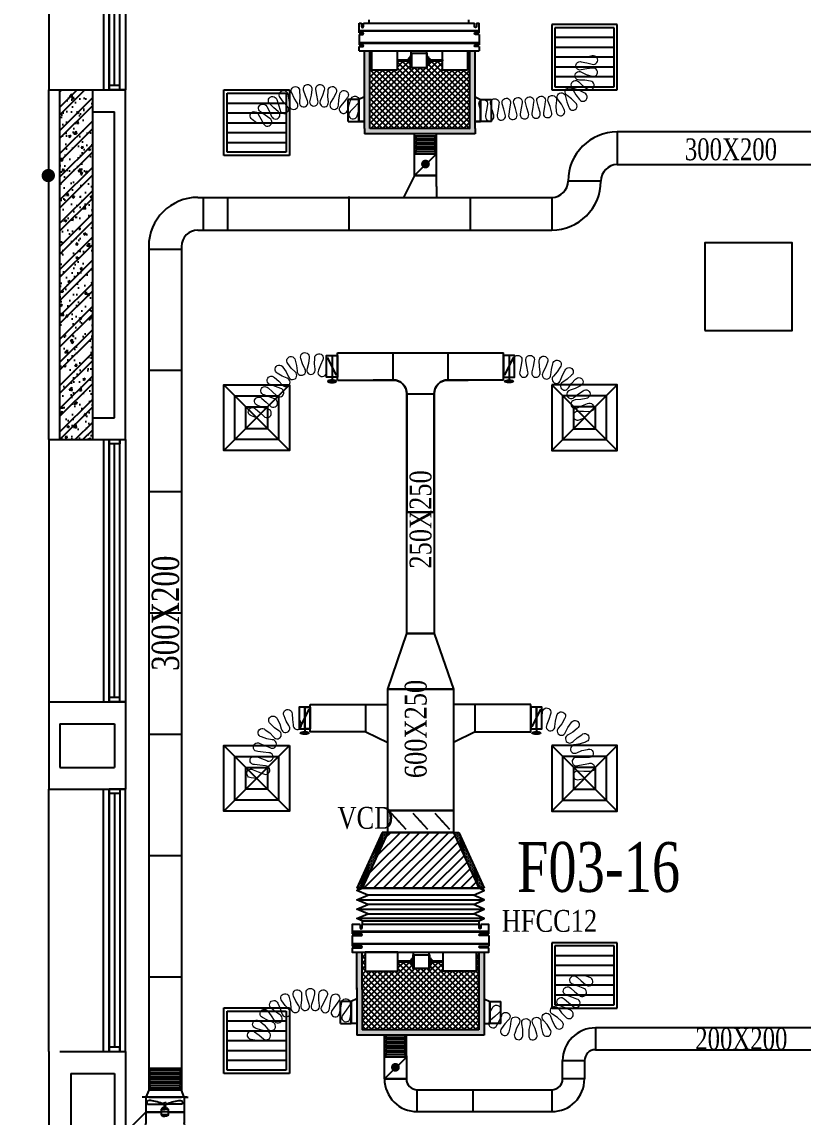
# Model space of a CAD drawing. Header units: metres. Extents: x 352651 to 1421851, y -87441 to -24441.
# Drawn here: x 544830 to 551977, y -48175 to -38153 of the extents above; entities that cross this region are included whole.
import ezdxf
from ezdxf.enums import TextEntityAlignment as Align

# ---------------------------------------------------------------- set-up
doc = ezdxf.new("R2010")
doc.units = ezdxf.units.M
doc.header["$LTSCALE"] = 300
doc.header["$MEASUREMENT"] = 0
doc.layers.get('Defpoints').update_dxf_attribs({"linetype": 'CONTINUOUS'})
for name, color, linetype in [('bat noi mem', 4, 'CONTINUOUS'), ('CUA', 8, 'CONTINUOUS'), ('CUAGIO', 2, 'CONTINUOUS'), ('dien', 2, 'CONTINUOUS'), ('HATCH', 145, 'CONTINUOUS'), ('KICH-THUOC', 9, 'CONTINUOUS'), ('KT', 1, 'CONTINUOUS'), ('THAY', 9, 'CONTINUOUS'), ('thiet bi', 11, 'CONTINUOUS'), ('TUONG', 7, 'CONTINUOUS'), ('vach', 6, 'CONTINUOUS')]:
    doc.layers.add(name, color=color, linetype=linetype)
doc.layers.add('noi mem', color=5, linetype='BATTING', lineweight=0)
doc.styles.add('PHU', font='vntimeh.shx', dxfattribs={"width": 0.8})
doc.styles.add('ROMANS', font='romans.shx', dxfattribs={"width": 0.75, "bigfont": 'romancvn.shx'})
doc.styles.add('VNCC-RMD', font='vntimeh.shx', dxfattribs={"width": 0.75, "height": 300, "bigfont": 'vns.shx'})
doc.linetypes.add('BATTING', pattern='A,0.0001,-0.1,[134,ltypeshp.shx,S=0.1,R=0,X=-0.1,Y=0],-0.2,[134,ltypeshp.shx,S=0.1,R=180,X=0.1,Y=0],-0.1', length=0.4001)
pattern_1 = [(0, (87290.777, -331355.196), (6.25, 12.5), [0, -12.5])]

# ---------------------------------------------------------------- blocks, each defined once
blk = doc.blocks.new('cot1')
at = {"layer": 'vach'}
blk.add_lwpolyline([(-400, -400), (400, -400), (400, 400), (-400, 400)], close=True, dxfattribs=at)
blk = doc.blocks.new('SAD')
at = {"layer": 'CUAGIO', "color": 8}
for p, q in [((-300, -300), (300, 300)), ((300, -300), (-300, 300))]:
    blk.add_line(p, q, dxfattribs=at)
at = {"layer": 'CUAGIO'}
blk.add_lwpolyline([(300, -300), (300, 300), (-300, 300), (-300, -300)], close=True, dxfattribs=at)
at = {"layer": 'CUAGIO', "color": 8}
for points in [[(200, -200), (200, 200), (-200, 200), (-200, -200)], [(100, -100), (100, 100), (-100, 100), (-100, -100)]]:
    blk.add_lwpolyline(points, close=True, dxfattribs=at)
blk = doc.blocks.new('SAG')
at = {"layer": 'CUAGIO'}
for p, q in [((-300, 300), (-300, -300)), ((300, 300), (-300, 300)), ((300, -300), (300, 300)), ((-300, -300), (300, -300))]:
    blk.add_line(p, q, dxfattribs=at)
at = {"layer": 'CUAGIO', "color": 8}
for p, q in [((-270, 270), (-270, -270)), ((270, 270), (-270, 270)), ((-180, -270), (-180, 270)), ((-90, -270), (-90, 270)), ((0, -270), (0, 270)), ((90, -270), (90, 270)), ((180, -270), (180, 270)), ((270, -270), (270, 270)), ((-270, -270), (270, -270))]:
    blk.add_line(p, q, dxfattribs=at)
blk = doc.blocks.new('1-van gio D200')
at = {"layer": 'CUAGIO'}
h = blk.add_hatch(dxfattribs=at)
h.set_pattern_fill('ANSI31', color=256, scale=100, style=0)
edge = h.paths.add_edge_path()
edge.add_ellipse((486127, -58494), major_axis=(-38.1, 0), ratio=0.310482, start_angle=0, end_angle=360, ccw=False)
for p, q in [((486167, -58437), (486087, -58277)), ((486127, -58257), (486127, -58494))]:
    blk.add_line(p, q, dxfattribs=at)
at = {"layer": 'CUAGIO', "const_width": 3}
for points in [[(486127, -58457), (486177, -58457), (486177, -58257), (486077, -58257), (486077, -58457), (486127, -58457)], [(486167, -58437), (486087, -58277)], [(486127, -58257), (486127, -58494)]]:
    blk.add_lwpolyline(points, dxfattribs=at)
at = {"layer": 'CUAGIO'}
blk.add_lwpolyline([(486177, -58457), (486077, -58457), (486077, -58257), (486177, -58257)], close=True, dxfattribs=at)
at = {"layer": 'CUAGIO', "const_width": 5.35}
blk.add_lwpolyline([(486131, -58357, -1), (486123, -58357, -1)], format="xyb", close=True, dxfattribs=at)
at = {"layer": 'CUAGIO', "extrusion": (0, 0, -1)}
blk.add_ellipse((486127, -58494), major_axis=(-38.1, 0), ratio=0.310482, start_param=-1.570796, end_param=4.712389, dxfattribs=at)
blk = doc.blocks.new('bac noi mem')
at = {"layer": 'bat noi mem'}
for p, q in [((493887, -64673), (493867, -64693)), ((494067, -64693), (493867, -64693)), ((493867, -64693), (493887, -64713)), ((493887, -64713), (493867, -64733)), ((494067, -64733), (493867, -64733)), ((493867, -64733), (493887, -64753)), ((494047, -64673), (493887, -64673)), ((494047, -64713), (493887, -64713)), ((494047, -64673), (494067, -64693)), ((494067, -64693), (494047, -64713)), ((494047, -64713), (494067, -64733)), ((494067, -64733), (494047, -64753)), ((493887, -64753), (493867, -64773)), ((494067, -64773), (493867, -64773)), ((493867, -64773), (493887, -64793)), ((493887, -64793), (493867, -64813)), ((494067, -64813), (493867, -64813)), ((493867, -64813), (493887, -64833)), ((493887, -64833), (493867, -64853)), ((494047, -64753), (493887, -64753)), ((494047, -64793), (493887, -64793)), ((494047, -64833), (493887, -64833)), ((494047, -64753), (494067, -64773)), ((494067, -64773), (494047, -64793)), ((494047, -64793), (494067, -64813)), ((494067, -64813), (494047, -64833)), ((494047, -64833), (494067, -64853)), ((494067, -64853), (493867, -64853)), ((493867, -64853), (493887, -64873)), ((494047, -64873), (493887, -64873)), ((494067, -64853), (494047, -64873))]:
    blk.add_line(p, q, dxfattribs=at)
blk = doc.blocks.new('Quat thong gio 2')
at = {"layer": 'CUAGIO', "color": 2}
for p, q in [((604439, -54339), (604439, -54304)), ((604711, -54304), (604711, -54724)), ((604711, -54304), (604711, -54304)), ((604439, -54689), (604439, -54339)), ((604439, -54339), (604676, -54339)), ((604504, -54352), (604504, -54499)), ((604574, -54339), (604574, -54478)), ((604576, -54339), (604576, -54478)), ((604493, -54499), (604493, -54511)), ((604493, -54499), (604512, -54499)), ((604493, -54523), (604493, -54511)), ((604493, -54523), (604512, -54523)), ((604504, -54486), (604497, -54486)), ((604500, -54486), (604500, -54499)), ((604500, -54536), (604500, -54523)), ((604504, -54670), (604504, -54523)), ((604512, -54499), (604512, -54511)), ((604512, -54506), (604535, -54506)), ((604512, -54523), (604512, -54511)), ((604512, -54516), (604535, -54516)), ((604535, -54494), (604551, -54479)), ((604535, -54494), (604535, -54511)), ((604535, -54528), (604535, -54511)), ((604551, -54479), (604551, -54511)), ((604551, -54479), (604598, -54479)), ((604551, -54543), (604551, -54511)), ((604575, -54543), (604575, -54479)), ((604598, -54479), (604598, -54543)), ((604613, -54494), (604613, -54511)), ((604613, -54528), (604613, -54511)), ((604504, -54536), (604497, -54536)), ((604535, -54528), (604551, -54543)), ((604551, -54543), (604598, -54543)), ((604574, -54543), (604574, -54689)), ((604576, -54543), (604576, -54689)), ((604439, -54689), (604676, -54689)), ((604439, -54689), (604439, -54724)), ((604711, -54724), (604711, -54724))]:
    blk.add_line(p, q, dxfattribs=at)
at = {"layer": 'CUAGIO', "color": 2, "const_width": 1}
for points in [[(604439, -54304), (604439, -54339)], [(604439, -54724), (604439, -54689)]]:
    blk.add_lwpolyline(points, dxfattribs=at)
for points in [[(604711, -54304), (604711, -54304, -0.414214), (604676, -54339), (604439, -54339)], [(604711, -54724), (604711, -54724, 0.414214), (604676, -54689), (604439, -54689)]]:
    blk.add_lwpolyline(points, format="xyb", dxfattribs=at)
at = {"layer": 'CUAGIO', "color": 2}
for points in [[(604497, -54486, -0.067078), (604469, -54367, -0.673836), (604504, -54352)], [(604497, -54536, 0.067078), (604469, -54655, 0.673836), (604504, -54670)]]:
    blk.add_lwpolyline(points, format="xyb", dxfattribs=at)
for centre, radius, start, end in [((604676, -54304), 35, 270, 0), ((604575, -54478), 1.5, 213.5573, 326.4427), ((604598, -54494), 15, 0, 90), ((604575, -54544), 1.5, 33.5573, 146.4427), ((604598, -54528), 15, 270, 0), ((604676, -54724), 35, 0, 90)]:
    blk.add_arc(centre, radius, start, end, dxfattribs=at)

msp = doc.modelspace()

# ---------------------------------------------------------------- hatches: boundary and pattern name
at = {"layer": 'CUAGIO'}
h = msp.add_hatch(dxfattribs=at)
h.set_pattern_fill('DOTS', color=2, scale=200, style=0)
h.set_pattern_definition([(0, (-24641.984, 18414.294), (6.25, 12.5), [0, -12.5])])
h.paths.add_polyline_path([(548927, -39128.2), (548013.4, -39128.2), (548013.4, -38418.2), (547963.4, -38418.2), (547963.4, -39128.2), (547963.4, -39178.2), (548977, -39178.2), (548977, -39128.2), (548977, -38418.2), (548927, -38418.2)])
at = {"layer": 'CUAGIO', "ltscale": 1.5}
h = msp.add_hatch(dxfattribs=at)
h.set_pattern_fill('ANSI37', color=9, scale=300, style=0)
h.set_pattern_definition([(45, (86184.617, -68.567), (-26.5165043, 26.5165043), []), (135, (86184.617, -68.567), (-26.5165043, -26.5165043), [])])
h.paths.add_polyline_path([(548927, -39128.2), (548927, -38418.2), (548907.9, -38418.2), (548907.9, -38593.2), (548677.7, -38593.2), (548677.7, -38510.2), (548558, -38510.2), (548558, -38525.9), (548547.5, -38525.9), (548547.5, -38541.7), (548537.6, -38541.7), (548537.6, -38566.6, -1), (548531.1, -38568.7), (548394.9, -38568.7, -1), (548388.5, -38566.6), (548388.5, -38541.7), (548378.6, -38541.7), (548378.6, -38525.9), (548368, -38525.9), (548368, -38510.2), (548262.8, -38510.2), (548262.8, -38593.2), (548032.6, -38593.2), (548032.6, -38418.2), (548013.4, -38418.2), (548013.4, -39128.2)])
at = {"layer": 'CUAGIO'}
h = msp.add_hatch(dxfattribs=at)
h.set_pattern_fill('DOTS', color=256, scale=200, style=0)
h.set_pattern_definition(pattern_1)
h.paths.add_polyline_path([(547943.7, -46080.1), (547893.8, -46080.1), (548127.3, -45570.1), (548177.2, -45570.1)])
h = msp.add_hatch(dxfattribs=at)
h.set_pattern_fill('DOTS', color=256, scale=200, style=0)
h.set_pattern_definition(pattern_1)
h.paths.add_polyline_path([(548777.2, -45570.1), (548827.2, -45570.1), (549060.7, -46080.1), (549010.7, -46080.1)])
h = msp.add_hatch(dxfattribs=at)
h.set_pattern_fill('DOTS', color=2, scale=200, style=0)
h.set_pattern_definition([(0, (-2616.531, 10059.914), (6.25, 12.5), [0, -12.5])])
h.paths.add_polyline_path([(549060.7, -46665.6), (549010.7, -46665.6), (549010.7, -47375.6), (547943.7, -47375.6), (547943.7, -46992.9), (547943.7, -46665.6), (547893.7, -46665.6), (547893.7, -47007.9), (547893.7, -47425.6), (549060.7, -47425.6)])
at = {"layer": 'CUAGIO', "ltscale": 1.5}
h = msp.add_hatch(dxfattribs=at)
h.set_pattern_fill('ANSI37', color=9, scale=300, angle=360, style=0)
h.set_pattern_definition([(45, (81098.818, -515.93), (-26.5165043, 26.5165043), []), (135, (81098.818, -515.93), (-26.5165043, -26.5165043), [])])
h.paths.add_polyline_path([(549010.7, -47375.6), (549010.7, -46665.6), (548984.7, -46665.6), (548984.7, -46840.6), (548684.7, -46840.6), (548684.7, -46757.6), (548579.4, -46757.6), (548579.4, -46773.3), (548568.9, -46773.3), (548568.9, -46789), (548559, -46789), (548559, -46814, -1), (548552.5, -46816.1), (548416.4, -46816.1, -1), (548409.9, -46814), (548409.9, -46789), (548400, -46789), (548400, -46773.3), (548389.4, -46773.3), (548389.4, -46757.6), (548269.8, -46757.6), (548269.8, -46840.6), (547969.8, -46840.6), (547969.8, -46665.6), (547943.7, -46665.6), (547943.7, -47007.9), (547943.7, -47375.6)])
at = {"layer": 'Defpoints'}
h = msp.add_hatch(dxfattribs=at)
h.set_pattern_fill('ANSI31', color=256, scale=500, style=0)
h.set_pattern_definition([(45, (80275.43, -331330.5), (-44.194174, 44.194174), [])])
h.paths.add_polyline_path([(548777.2, -45570.1), (548177.2, -45570.1), (547943.7, -46080.1), (549010.7, -46080.1)])
at = {"layer": 'HATCH', "linetype": 'Continuous'}
h = msp.add_hatch(dxfattribs=at)
h.set_pattern_fill('AR-CONC,_O', color=256, scale=30)
h.set_pattern_definition([(50, (-101705.94, -347466.49), (215.178055, -18.82564), [22.5, -247.5]), (355, (-101705.94, -347466.49), (-41.6254, 225.65764), [18, -198]), (100.4514, (-101688, -347468.05), (173.552815, 206.83186), [19.12206, -210.342634]), (46.1842, (-101705.94, -347406.49), (320.17231, -49.6557), [33.75, -371.25]), (96.6356, (-101679.26, -347410.62), (280.39881, 292.23536), [28.68309, -315.5139]), (351.1842, (-101705.94, -347406.5), (280.39858, 292.23558), [27, -297]), (21, (-101675.94, -347421.49), (179.072116, -120.785667), [22.5, -247.5]), (326, (-101675.94, -347421.49), (72.9946, 217.545014), [18, -198]), (71.4514, (-101661.02, -347431.55), (252.06679, 96.75915), [19.12206, -210.342634]), (37.5, (-101705.94, -347466.486), (3.647957, 99.868156), [0, -195.6, 0, -201, 0, -198.75]), (7.5, (-101705.94, -347466.49), (78.920861, 118.323514), [0, -114.6, 0, -191.1, 0, -75.75]), (327.5, (-101772.84, -347466.486), (160.146731, -6.7664615), [0, -75, 0, -234, 0, -310.5]), (317.5, (-101802.84, -347466.49), (174.95585, 30.031495), [0, -97.5, 0, -155.4, 0, -220.5])])
h.paths.add_polyline_path([(545177.2, -41975.5), (545477.2, -41975.5), (545477.2, -40575.5), (545177.2, -40575.5)])
h.paths.add_polyline_path([(545477.2, -40575.5), (545477.2, -38775.5), (545177.2, -38775.5), (545177.2, -40575.5)])
h = msp.add_hatch(dxfattribs=at)
h.set_pattern_fill('ANSI32,_O', color=256, scale=400)
h.set_pattern_definition([(45, (-101705.94, -347466.49), (-106.066017, 106.066017), []), (45, (-101635.23, -347466.49), (-106.066017, 106.066017), [])])
h.paths.add_polyline_path([(545177.2, -41975.5), (545477.2, -41975.5), (545477.2, -40575.5), (545177.2, -40575.5)])
h.paths.add_polyline_path([(545477.2, -40575.5), (545477.2, -38775.5), (545177.2, -38775.5), (545177.2, -40575.5)])

# ---------------------------------------------------------------- linework, layer by layer
at = {"layer": 'bat noi mem'}
for p, q in [((548622.2, -39198.9), (548422.2, -39198.9)), ((548442.2, -39198.9), (548422.2, -39218.9)), ((548622.2, -39218.9), (548422.2, -39218.9)), ((548422.2, -39218.9), (548442.2, -39238.9)), ((548442.2, -39238.9), (548422.2, -39258.9)), ((548622.2, -39258.9), (548422.2, -39258.9)), ((548422.2, -39258.9), (548442.2, -39278.9)), ((548442.2, -39278.9), (548422.2, -39298.9)), ((548602.2, -39238.9), (548442.2, -39238.9)), ((548602.2, -39278.9), (548442.2, -39278.9)), ((548602.2, -39198.9), (548622.2, -39218.9)), ((548622.2, -39218.9), (548602.2, -39238.9)), ((548602.2, -39238.9), (548622.2, -39258.9)), ((548622.2, -39258.9), (548602.2, -39278.9)), ((548602.2, -39278.9), (548622.2, -39298.9)), ((548622.2, -39298.9), (548422.2, -39298.9)), ((548422.2, -39298.9), (548442.2, -39318.9)), ((548442.2, -39318.9), (548422.2, -39338.9)), ((548622.2, -39338.9), (548422.2, -39338.9)), ((548422.2, -39338.9), (548442.2, -39358.9)), ((548602.2, -39318.9), (548442.2, -39318.9)), ((548602.2, -39358.9), (548442.2, -39358.9)), ((548622.2, -39298.9), (548602.2, -39318.9)), ((548602.2, -39318.9), (548622.2, -39338.9)), ((548622.2, -39338.9), (548602.2, -39358.9)), ((547943.7, -46080.1), (549010.7, -46080.1)), ((549010.7, -46080.1), (547943.7, -46080.1)), ((547893.7, -46187.2), (549060.7, -46187.2)), ((548960.7, -46144.3), (547993.7, -46144.3)), ((547893.7, -46272.9), (549060.7, -46272.9)), ((548960.7, -46230.1), (547993.7, -46230.1)), ((549060.7, -46358.6), (547893.7, -46358.6)), ((547993.7, -46315.8), (548960.7, -46315.8)), ((546289.8, -47729.5), (545990, -47729.5)), ((546010, -47729.5), (545990, -47749.5)), ((546289.6, -47749.5), (545990, -47749.5)), ((545990, -47749.5), (546010, -47769.5)), ((546010, -47769.5), (545990, -47789.5)), ((546289.6, -47789.5), (545990, -47789.5)), ((545990, -47789.5), (546010, -47809.5)), ((546269.6, -47769.5), (546010, -47769.5)), ((546269.6, -47729.5), (546289.6, -47749.5)), ((546289.6, -47749.5), (546269.6, -47769.5)), ((546269.6, -47769.5), (546289.6, -47789.5)), ((546289.6, -47789.5), (546269.6, -47809.5)), ((546010, -47809.5), (545990, -47829.5)), ((546289.6, -47829.5), (545990, -47829.5)), ((545990, -47829.5), (546010, -47849.5)), ((546010, -47849.5), (545990, -47869.5)), ((546289.6, -47869.5), (545990, -47869.5)), ((545990, -47869.5), (546010, -47889.5)), ((546010, -47889.5), (545990, -47909.5)), ((546269.6, -47809.5), (546010, -47809.5)), ((546269.6, -47849.5), (546010, -47849.5)), ((546269.6, -47889.5), (546010, -47889.5)), ((546269.6, -47809.5), (546289.6, -47829.5)), ((546289.6, -47829.5), (546269.6, -47849.5)), ((546269.6, -47849.5), (546289.6, -47869.5)), ((546289.6, -47869.5), (546269.6, -47889.5)), ((546269.6, -47889.5), (546289.6, -47909.5)), ((546289.6, -47909.5), (545990, -47909.5)), ((545990, -47909.5), (546010, -47929.5)), ((546289.6, -47929.5), (545990, -47929.5)), ((546289.6, -47909.5), (546269.6, -47929.5))]:
    msp.add_line(p, q, dxfattribs=at)
for points in [[(547943.7, -46380.1), (547893.7, -46358.6), (547993.7, -46315.8), (547893.7, -46272.9), (547993.7, -46230.1), (547893.7, -46187.2), (547993.7, -46144.3), (547893.7, -46101.5), (547943.7, -46080.1)], [(549010.7, -46380.1), (549060.7, -46358.6), (548960.7, -46315.8), (549060.7, -46272.9), (548960.7, -46230.1), (549060.7, -46187.2), (548960.7, -46144.3), (549060.7, -46101.5), (549010.7, -46080.1)]]:
    msp.add_lwpolyline(points, dxfattribs=at)
at = {"layer": 'CUA', "linetype": 'Continuous'}
for p, q in [((545627.2, -36375.5), (545627.2, -38775.5)), ((545627.2, -38775.5), (545627.2, -36375.5)), ((545727.2, -38775.5), (545727.2, -36375.5)), ((545677.2, -38735.5), (545677.2, -36415.5)), ((545627.2, -41975.5), (545627.2, -44375.5)), ((545627.2, -44375.5), (545627.2, -41975.5)), ((545727.2, -44375.5), (545727.2, -41975.5)), ((545677.2, -44335.5), (545677.2, -42015.5)), ((545627.2, -47575.5), (545627.2, -45175.5)), ((545627.2, -45175.5), (545627.2, -47575.5)), ((545727.2, -45175.5), (545727.2, -47575.5)), ((545677.2, -45215.5), (545677.2, -47535.5))]:
    msp.add_line(p, q, dxfattribs=at)
for points in [[(545727.2, -38775.5), (545727.2, -38735.5), (545627.2, -38735.5), (545627.2, -38775.5)], [(545727.2, -41975.5), (545727.2, -42015.5), (545627.2, -42015.5), (545627.2, -41975.5)], [(545727.2, -44375.5), (545727.2, -44335.5), (545627.2, -44335.5), (545627.2, -44375.5)], [(545727.2, -45175.5), (545727.2, -45215.5), (545627.2, -45215.5), (545627.2, -45175.5)], [(545727.2, -47575.5), (545727.2, -47535.5), (545627.2, -47535.5), (545627.2, -47575.5)]]:
    msp.add_lwpolyline(points, close=True, dxfattribs=at)
at = {"layer": 'CUAGIO'}
for p, q in [((547963.4, -39128.2), (547963.4, -38418.2)), ((548013.4, -38418.2), (548013.4, -38418.2)), ((548013.4, -39128.2), (548013.4, -38418.2)), ((548927, -38418.2), (548927, -38418.2)), ((548927, -39128.2), (548927, -38418.2)), ((548977, -39128.2), (548977, -38418.2)), ((547813.7, -39062.9), (547813.7, -38862.9)), ((547913.4, -38862.9), (547813.7, -38862.9)), ((547913.4, -38862.9), (547913.4, -39062.9)), ((547913.4, -39062.9), (547913.4, -38862.9)), ((547913.4, -39062.9), (547913.4, -38862.9)), ((547913.4, -38862.9), (547913.4, -39062.9)), ((549027, -39062.9), (549027, -38862.9)), ((549027, -39062.9), (549027, -38862.9)), ((549027, -39062.9), (549027, -38862.9)), ((549027, -38862.9), (549027, -39062.9)), ((549027, -38862.9), (549126.7, -38862.9)), ((549126.7, -39062.9), (549126.7, -38862.9)), ((548977, -39178.2), (547963.4, -39178.2)), ((548422.2, -39347.9), (548422.2, -39178.2)), ((548622.2, -39658.8), (548622.2, -39178.2)), ((548422.2, -39558.8), (548422.2, -39347.9)), ((548422.2, -39358.9), (548622.2, -39358.9)), ((548622.2, -39358.9), (548422.2, -39558.8)), ((548422.2, -39358.9), (548622.2, -39358.9)), ((548622.2, -39358.9), (548422.2, -39358.9)), ((548422.2, -39558.8), (548322.2, -39758.8)), ((548622.2, -39558.8), (548422.2, -39558.8)), ((548422.2, -39558.8), (548622.2, -39558.8)), ((548622.2, -39658.8), (548622.2, -39758.8)), ((546439.8, -39758.8), (549677.2, -39758.8)), ((546489.8, -40058.8), (546489.8, -39758.8)), ((546712.2, -39758.8), (546712.2, -40058.8)), ((547822.2, -39750.5), (547822.2, -40058.8)), ((548932.2, -39758.8), (548932.2, -40058.8)), ((549677.2, -39758.8), (549677.2, -40058.8)), ((546439.8, -40058.8), (549677.2, -40058.8)), ((545989.8, -40208.8), (545990, -47929.5)), ((546289.8, -40234.1), (545989.8, -40234.1)), ((546289.8, -40208.8), (546289.8, -47929.5)), ((547717.2, -41430.1), (547717.2, -41180.1)), ((548227.2, -41430.1), (548227.2, -41180.1)), ((548727.2, -41180.1), (548727.2, -41430.1)), ((549237.2, -41430.1), (549237.2, -41180.1)), ((546289.8, -41344.1), (545989.8, -41344.1)), ((548352.2, -41555.1), (548602.2, -41555.1)), ((546289.8, -42454.1), (545989.8, -42454.1)), ((546289.8, -43564.1), (545989.8, -43564.1)), ((547467.2, -44648.2), (547467.2, -44398.2)), ((547467.2, -44398.2), (548177.2, -44398.2)), ((547977.2, -44648.2), (547977.2, -44398.2)), ((549487.2, -44398.2), (548777.2, -44398.2)), ((548977.2, -44648.2), (548977.2, -44398.2)), ((549487.2, -44648.2), (549487.2, -44398.2)), ((546289.8, -44674.1), (545989.8, -44674.1)), ((547977.2, -44648.2), (547467.2, -44648.2)), ((547977.2, -44648.2), (548177.2, -44748.2)), ((548977.2, -44648.2), (548777.2, -44748.2)), ((548977.2, -44648.2), (549487.2, -44648.2)), ((548777.2, -45370.1), (548177.2, -45370.1)), ((548344.2, -45544.4), (548210.3, -45395.8)), ((548544.2, -45544.4), (548410.3, -45395.8)), ((548744.2, -45544.4), (548610.3, -45395.8)), ((548127.3, -45570.1), (547893.8, -46080.1)), ((548177.2, -45570.1), (547943.7, -46080.1)), ((548177.2, -45570.1), (548127.3, -45570.1)), ((548127.3, -45570.1), (548827.2, -45570.1)), ((548177.2, -45570.1), (548127.3, -45570.1)), ((548777.2, -45570.1), (549010.7, -46080.1)), ((548777.2, -45570.1), (548827.2, -45570.1)), ((548777.2, -45570.1), (548827.2, -45570.1)), ((548827.2, -45570.1), (549060.7, -46080.1)), ((546289.8, -45784.1), (545989.8, -45784.1)), ((549060.7, -46080.1), (547893.8, -46080.1)), ((547893.8, -46080.1), (549060.7, -46080.1)), ((547943.7, -46080.1), (549010.7, -46080.1)), ((549010.7, -46080.1), (547943.7, -46080.1)), ((547893.7, -47007.9), (547893.7, -46665.6)), ((547943.7, -47007.9), (547943.7, -46665.6)), ((549010.7, -46992.9), (549010.7, -46665.6)), ((546289.8, -46894.1), (545989.8, -46894.1)), ((547893.7, -46992.9), (547893.7, -47425.6)), ((547943.7, -46992.9), (547943.7, -47375.6)), ((549010.7, -46992.9), (549010.7, -47373.8)), ((547744, -47318.6), (547744, -47118.6)), ((547843.7, -47118.6), (547744, -47118.6)), ((547843.7, -47318.6), (547843.7, -47118.6)), ((547843.7, -47318.6), (547843.7, -47118.6)), ((547843.7, -47318.6), (547843.7, -47118.6)), ((547843.7, -47118.6), (547843.7, -47318.6)), ((549110.7, -47118.6), (549110.7, -47318.6)), ((549110.7, -47318.6), (549110.7, -47118.6)), ((549110.7, -47318.6), (549110.7, -47118.6)), ((549110.7, -47118.6), (549110.7, -47318.6)), ((549110.7, -47118.6), (549210.4, -47118.6)), ((549210.4, -47318.6), (549210.4, -47118.6)), ((548147.2, -47614.6), (548147.2, -47425.6)), ((548347.2, -47614.6), (548347.2, -47425.6)), ((548147.2, -47825.5), (548147.2, -47614.6)), ((548347.2, -47625.6), (548147.2, -47825.5)), ((548347.2, -47614.6), (548347.2, -47825.5)), ((548347.2, -47825.5), (548147.2, -47825.5)), ((548147.2, -47825.5), (548347.2, -47825.5)), ((546339.8, -47992.1), (545939.8, -47992.1)), ((545989.8, -47992.1), (546289.8, -47992.1)), ((548447.2, -47925.5), (549677.2, -47925.5)), ((548447.2, -48125.5), (548447.2, -47925.5)), ((548957.2, -48125.5), (548957.2, -47925.5)), ((549677.2, -47925.5), (549677.2, -48125.5)), ((548447.2, -48125.5), (549677.2, -48125.5))]:
    msp.add_line(p, q, dxfattribs=at)
at = {"layer": 'CUAGIO', "color": 2}
for p, q in [((547963.4, -39128.2), (547963.4, -39178.2)), ((548927, -39128.2), (548013.4, -39128.2)), ((548977, -39128.2), (548977, -39178.2)), ((549010.7, -46665.6), (549010.7, -47375.6)), ((549060.7, -46665.6), (549060.7, -47425.6)), ((549010.7, -47375.6), (547943.7, -47375.6)), ((549060.7, -47425.6), (547893.7, -47425.6)), ((548347.2, -47625.6), (548147.2, -47625.6)), ((545989.8, -47929.5), (545964.8, -47992.1)), ((546314.9, -47992.1), (546289.8, -47929.5))]:
    msp.add_line(p, q, dxfattribs=at)
at = {"layer": 'CUAGIO', "ltscale": 1.5}
msp.add_line((547717.2, -41180.1), (549237.2, -41180.1), dxfattribs=at)
at = {"layer": 'CUAGIO', "color": 3}
msp.add_line((545964.8, -48129.4), (544829.7, -49243), dxfattribs=at)
at = {"layer": 'CUAGIO'}
for points in [[(547963.4, -38837.7), (547913.4, -38862.9)], [(548977, -38837.7), (549027, -38862.9)], [(547813.7, -39062.9), (547913.4, -39062.9)], [(547913.4, -39062.9), (547963.4, -39062.9)], [(547963.4, -39062.9), (547913.4, -39062.9)], [(547963.4, -39062.9), (547913.4, -39062.9)], [(549027, -39062.9), (548977, -39062.9)], [(548977, -39062.9), (549027, -39062.9)], [(548977, -39062.9), (549027, -39062.9)], [(549126.7, -39062.9), (549027, -39062.9)], [(547893.7, -47093.3), (547843.7, -47118.6)], [(549060.7, -47093.3), (549110.7, -47118.6)], [(547744, -47318.6), (547843.7, -47318.6)], [(547893.7, -47318.6), (547843.7, -47318.6)], [(547893.7, -47318.6), (547843.7, -47318.6)], [(547893.7, -47318.6), (547843.7, -47318.6)], [(549060.7, -47318.6), (549110.7, -47318.6)], [(549060.7, -47318.6), (549110.7, -47318.6)], [(549060.7, -47318.6), (549110.7, -47318.6)], [(549210.4, -47318.6), (549110.7, -47318.6)]]:
    msp.add_lwpolyline(points, dxfattribs=at)
for points in [[(550277.2, -39458.8), (552772.2, -39458.8), (552772.2, -39158.8), (550277.2, -39158.8)], [(548352.2, -43750.1), (548352.2, -42640.1), (548602.2, -42640.1), (548602.2, -43750.1)], [(548777.2, -44260.1), (548177.2, -44260.1), (548352.2, -43750.1), (548602.2, -43750.1)], [(547467.2, -44623.2), (547417.2, -44623.2), (547417.2, -44423.2), (547467.2, -44423.2)], [(549487.2, -44623.2), (549537.2, -44623.2), (549537.2, -44423.2), (549487.2, -44423.2)], [(548177.2, -45370.1), (548777.2, -45370.1), (548777.2, -45570.1), (548177.2, -45570.1)], [(550077.2, -47558.8), (552877.2, -47558.8), (552877.2, -47358.8), (550077.2, -47358.8)], [(549977.2, -47825.5), (549777.2, -47825.5), (549777.2, -47658.8), (549977.2, -47658.8)]]:
    msp.add_lwpolyline(points, close=True, dxfattribs=at)
for points, const_width in [([(548542.2, -39453.4, -1), (548502.2, -39453.4, -1)], 40), ([(548272.2, -45470.1, 1), (548282.2, -45470.1, 1)], 10), ([(548472.2, -45470.1, 1), (548482.2, -45470.1, 1)], 10), ([(548672.2, -45470.1, 1), (548682.2, -45470.1, 1)], 10), ([(548267.2, -47720, -1), (548227.2, -47720, -1)], 40)]:
    msp.add_lwpolyline(points, format="xyb", close=True, dxfattribs=dict(at, const_width=const_width))
for points in [[(547717.2, -41430.1), (548227.2, -41430.1, -0.4142136), (548352.2, -41555.1), (548352.2, -42640.1), (548602.2, -42640.1), (548602.2, -41555.1, -0.4142136), (548727.2, -41430.1), (548912.2, -41430.1)], [(549237.2, -41430.1), (548727.2, -41430.1, 0.4142136), (548602.2, -41555.1), (548602.2, -42640.1), (548352.2, -42640.1), (548352.2, -41555.1, 0.4142136), (548227.2, -41430.1), (548042.2, -41430.1)]]:
    msp.add_lwpolyline(points, format="xyb", dxfattribs=at)
at = {"layer": 'CUAGIO', "color": 2}
msp.add_lwpolyline([(548177.2, -44260.1), (548777.2, -44260.1), (548777.2, -45370.1), (548177.2, -45370.1)], close=True, dxfattribs=at)
at = {"layer": 'CUAGIO'}
for centre, radius, start, end in [((550277.2, -39608.8), 450, 90, 180), ((550277.2, -39608.8), 150, 90, 180), ((549677.2, -39608.8), 150, 270, 0), ((549677.2, -39608.8), 450, 270, 0), ((546439.8, -40208.8), 450, 90, 180), ((546439.8, -40208.8), 150, 90, 180), ((550077.2, -47658.8), 300, 90, 180), ((550077.2, -47658.8), 100, 90, 180), ((548447.2, -47825.5), 300, 180, 270), ((548447.2, -47825.5), 100, 180, 270), ((549677.2, -47825.5), 100, 270, 0), ((549677.2, -47825.5), 300, 270, 0)]:
    msp.add_arc(centre, radius, start, end, dxfattribs=at)
at = {"layer": 'dien'}
msp.add_line((546289.8, -47929.5), (545989.8, -47929.5), dxfattribs=at)
at = {"layer": 'KICH-THUOC', "ltscale": 1.5}
msp.add_line((550127.2, -39608.8), (549827.2, -39608.8), dxfattribs=at)
at = {"layer": 'noi mem', "linetype": 'ByBlock', "ltscale": 1.5}
for points in [[(549027, -38962.9), (549013.3, -38913.6, -1.3333333), (549088.2, -38909.4), (549080, -38960), (549071.8, -39010.5, 1.3333333), (549146.7, -39006.4), (549133, -38957), (549119.3, -38907.7, -1.3333333), (549194.2, -38903.6), (549186, -38954.1), (549177.8, -39004.6, 1.3333333), (549252.7, -39000.5), (549238.9, -38951.2), (549225.2, -38901.9, -1.3333333), (549300.1, -38897.7), (549291.9, -38948.2), (549283.7, -38998.8, 1.3333333), (549358.6, -38994.6), (549344.9, -38945.3), (549331.2, -38896, -1.3333333), (549406.1, -38891.9), (549397.9, -38942.4), (549389.7, -38992.9, 1.3333333), (549464.6, -38988.8), (549450.8, -38939.4), (549437.1, -38890.1, -1.3333333), (549512, -38886), (549503.8, -38936.5), (549495.6, -38987, 1.3333333), (549570.5, -38982.9), (549556.8, -38933.6), (549543.1, -38884.3, -1.3333333), (549618, -38880.1), (549609.8, -38930.7), (549601.6, -38981.2, 1.3333333), (549676.5, -38977), (549662.7, -38927.7), (549645.7, -38880.5, -1.3333333), (549720.2, -38871.2), (549715.3, -38921.2), (549718.6, -38973.2, 1.3333333), (549790.8, -38952.9), (549766.4, -38906.8), (549736.1, -38866.7, -1.3333333), (549804.4, -38835.7), (549814.6, -38884.9), (549833.2, -38933.7, 1.3333333), (549896.1, -38892.9), (549859.1, -38856.1), (549818.3, -38826.7, -1.3333333), (549874.4, -38776.9), (549898.7, -38820.9), (549930.9, -38862, 1.3333333), (549978.9, -38804.3), (549932.7, -38780.1), (549885, -38764.2, -1.3333333), (549923.9, -38700), (549960.1, -38734.8), (550003, -38764.5, 1.3333333), (550031.7, -38695.2), (549980.4, -38685.8), (549930.2, -38684.7, -1.3333333), (549948.3, -38611.9), (549993.2, -38634.4), (550042.9, -38650, 1.3333333), (550049.9, -38575.4), (549998.1, -38581.6), (549948.1, -38592.5, -1.3333333), (549948.2, -38517.5), (549998.1, -38528.6), (550048.1, -38539.5, 1.3333333), (550048.1, -38464.5), (549998.1, -38475.5)], [(546977.4, -39075.5), (546935.5, -39046, -1.3333333), (546991.3, -38995.9), (547016.1, -39040.7), (547041, -39085.6, 1.3333333), (547096.8, -39035.5), (547054.9, -39006), (547013, -38976, -1.3333333), (547069.2, -38926.3), (547093.8, -38971.5), (547114.9, -39017.7, 1.3333333), (547174.3, -38972), (547135.1, -38939.8), (547098, -38903.6, -1.3333333), (547160.9, -38862.9), (547178.7, -38911.5), (547192, -38960.5, 1.3333333), (547258.1, -38925.1), (547224.6, -38886.9), (547193.9, -38845.2, -1.3333333), (547262.6, -38815.2), (547272.3, -38866.2), (547277.4, -38916.7, 1.3333333), (547348.4, -38892.4), (547321.5, -38849.3), (547298, -38803.2, -1.3333333), (547370.7, -38784.8), (547371.9, -38836.6), (547368.8, -38887.3, 1.3333333), (547442.7, -38874.9), (547423.2, -38828), (547407.5, -38778.6, -1.3333333), (547482.3, -38772.3), (547475.1, -38823.6), (547463.7, -38873.1, 1.3333333), (547538.7, -38872.9), (547527.1, -38823.5), (547519.6, -38772.2, -1.3333333), (547594.4, -38778.1), (547579, -38827.6), (547559.7, -38874.6, 1.3333333), (547633.7, -38886.6), (547630.3, -38835.9), (547631.3, -38784.1, -1.3333333), (547704.1, -38802.1), (547680.8, -38848.4), (547654.2, -38891.7, 1.3333333), (547725.3, -38915.5), (547730.1, -38865), (547739.5, -38814, -1.3333333), (547808.4, -38843.6), (547777.9, -38885.5), (547744.6, -38923.8, 1.3333333), (547810.9, -38959), (547823.9, -38909.9), (547839.5, -38861, -1.3333333), (547904, -38899.2), (547868.7, -38936.4), (547833.3, -38973.6, 1.3333333), (547897.8, -39011.8), (547913.4, -38962.9)], [(546977.2, -41775.5), (546929.5, -41757.9, -1.3333333), (546968.3, -41693.7), (547006.1, -41727.8), (547043.9, -41761.9, 1.3333333), (547082.7, -41697.7), (547034.9, -41680.1), (546987.1, -41662.4, -1.3333333), (547025.9, -41598.2), (547063.7, -41632.3), (547101.6, -41666.4, 1.3333333), (547140.3, -41602.2), (547092.6, -41584.6), (547044.8, -41567, -1.3333333), (547083.6, -41502.8), (547121.4, -41536.9), (547159.2, -41571, 1.3333333), (547198, -41506.8), (547150.2, -41489.2), (547102.5, -41471.5, -1.3333333), (547141.2, -41407.4), (547179.1, -41441.4), (547214.4, -41476.7, 1.3333333), (547256.1, -41414.4), (547210.1, -41395.2), (547166.3, -41366.8, -1.3333333), (547218.1, -41312.5), (547248.5, -41354.9), (547269.5, -41400, 1.3333333), (547330, -41355.8), (547293.5, -41322.1), (547262.4, -41280.2, -1.3333333), (547329.9, -41247.4), (547343.6, -41297.8), (547347.5, -41347.3, 1.3333333), (547419.7, -41327.1), (547397.2, -41282.7), (547382.7, -41232.6, -1.3333333), (547457.4, -41225.5), (547452.6, -41277.4), (547439, -41325.2, 1.3333333), (547513.7, -41331.5), (547508.1, -41282.1), (547508.9, -41231.1, -1.3333333), (547582.4, -41246.4), (547562.7, -41293.5), (547542.9, -41340.4, 1.3333333), (547616.3, -41356), (547617.2, -41305.1)], [(549337.2, -41305.1), (549328.1, -41255.1, -1.3333333), (549403.1, -41255.1), (549394, -41305.1), (549384.9, -41355.1, 1.3333333), (549459.9, -41355.1), (549450.9, -41305.1), (549441.8, -41255.1, -1.3333333), (549516.8, -41255.1), (549507.7, -41305.1), (549496.6, -41353.8, 1.3333333), (549571.5, -41356.9), (549564.4, -41307.4), (549563.7, -41255.7, -1.3333333), (549637.7, -41268), (549620.4, -41316.7), (549597.5, -41361.1, 1.3333333), (549669.4, -41382.7), (549674.7, -41333), (549687.1, -41282.8, -1.3333333), (549755.6, -41313.3), (549726.6, -41356.1), (549693.3, -41393.3, 1.3333333), (549757.5, -41432.2), (549775.1, -41385.5), (549799.7, -41340, -1.3333333), (549858.4, -41386.7), (549819.6, -41420.9), (549778, -41448.6, 1.3333333), (549830.3, -41502.4), (549859.1, -41461.6), (549894.3, -41423.7, -1.3333333), (549939.4, -41483.7), (549893.2, -41507), (549846.1, -41523.3, 1.3333333), (549883.2, -41588.5), (549921.3, -41556.3), (549964.9, -41528.5, -1.3333333), (549993.5, -41597.8), (549943, -41608.8), (549893.2, -41612.8, 1.3333333), (549912.8, -41685.2), (549957.8, -41663.6), (550005.6, -41645.9, -1.3333333), (550018.5, -41719.8), (549967.6, -41719.5), (549916.8, -41719, 1.3333333), (549929.5, -41792.9), (549977.2, -41775.5)], [(546977.2, -45075.5), (546927.2, -45069.6, -1.3333333), (546945.5, -44996.8), (546992.4, -45015.3), (547039.3, -45033.7, 1.3333333), (547057.6, -44961), (547007.5, -44955), (546957.4, -44949.1, -1.3333333), (546975.7, -44876.4), (547022.6, -44894.8), (547069.6, -44913.2, 1.3333333), (547087.8, -44840.5), (547037.8, -44834.6), (546987.7, -44828.6, -1.3333333), (547006, -44755.9), (547052.9, -44774.3), (547098, -44794.2, 1.3333333), (547119, -44722.2), (547070.3, -44714.8), (547021.6, -44696.3, -1.3333333), (547056.7, -44630), (547099.3, -44660), (547131.7, -44696.4, 1.3333333), (547180.6, -44639.5), (547139.7, -44613), (547103.7, -44575.3, -1.3333333), (547163.9, -44530.6), (547189.5, -44576.1), (547203.1, -44622.8, 1.3333333), (547271.7, -44592.6), (547246.2, -44551), (547228.2, -44503.4, -1.3333333), (547301.1, -44486), (547306.6, -44536.6), (547311.1, -44586.8, 1.3333333), (547384.3, -44570.6), (547367.2, -44523.2)], [(549587.2, -44523.2), (549592.3, -44473.1, -1.3333333), (549665.6, -44489), (549649.5, -44536.7), (549632.7, -44583.5, 1.3333333), (549705.7, -44600.7), (549711.5, -44551.2), (549725.4, -44501.4, -1.3333333), (549795, -44529.4), (549770.4, -44575), (549739.6, -44612.9, 1.3333333), (549802.9, -44653.2), (549824.1, -44609.1), (549855, -44567.6, -1.3333333), (549909.9, -44618.7), (549870.7, -44652.5), (549828.3, -44676.8, 1.3333333), (549873, -44737), (549908.6, -44703.5), (549952.3, -44675.8, -1.3333333), (549985.3, -44743.1), (549936.6, -44760.6), (549888.3, -44768.2, 1.3333333), (549908.5, -44840.4), (549953.7, -44821.9), (550003.5, -44810.6, -1.3333333), (550011.9, -44885.2), (549960.8, -44885.1), (549910.5, -44883.8, 1.3333333), (549916.9, -44958.5), (549966.3, -44948.6), (550015.6, -44938.6, -1.3333333), (550022, -45013.4), (549971.7, -45012), (549921.4, -45010.7, 1.3333333), (549927.9, -45085.4), (549977.2, -45075.5)], [(549110.7, -47218.6), (549135.3, -47174.2, -1.3333333), (549193.7, -47221.3), (549155.4, -47254.7), (549117.2, -47288.3, 1.3333333), (549175.8, -47335.2), (549200.2, -47290.5), (549219.5, -47244.6, -1.3333333), (549282.4, -47285.3), (549248.4, -47321.7), (549218.9, -47364.2, 1.3333333), (549286.9, -47395.8), (549300.4, -47345.9), (549306.3, -47296.4, -1.3333333), (549378.1, -47318.4), (549355.3, -47362.7), (549338.6, -47411.6, 1.3333333), (549412.6, -47423.5), (549411.9, -47371.7), (549404.1, -47322.5, -1.3333333), (549479.1, -47324), (549469.3, -47372.8), (549466.6, -47424.5, 1.3333333), (549541.1, -47415.6), (549526.3, -47366), (549505.3, -47320.9, -1.3333333), (549577.8, -47301.8), (549581.8, -47351.4), (549593.3, -47401.8, 1.3333333), (549662.5, -47372.9), (549634.7, -47329.2), (549602.1, -47291.6, -1.3333333), (549666.6, -47253.3), (549684, -47300), (549709, -47345.3, 1.3333333), (549767.6, -47298.6), (549728.9, -47264.2), (549687.2, -47236.9, -1.3333333), (549738.8, -47182.4), (549768.3, -47222.6), (549804.7, -47259.3, 1.3333333), (549848.3, -47198.3), (549801.6, -47175.9), (549754.2, -47157.9, -1.3333333), (549792.5, -47093.4), (549831, -47126.5), (549869.5, -47159.5, 1.3333333), (549907.7, -47095), (549860.2, -47077.1), (549812.7, -47059.2, -1.3333333), (549850.9, -46994.6), (549889.5, -47027.7), (549928, -47060.7, 1.3333333), (549966.2, -46996.2), (549918.7, -46978.3), (549871.2, -46960.3, -1.3333333), (549909.4, -46895.8), (549948, -46928.9), (549986.5, -46961.9, 1.3333333), (550024.7, -46897.4), (549977.2, -46879.5)], [(546977.2, -47475.5), (546927.2, -47464.7, -1.3333333), (546958.4, -47396.5), (546999.3, -47427.2), (547040.2, -47458, 1.3333333), (547071.5, -47389.8), (547021.5, -47379), (546971.6, -47364.5, -1.3333333), (547007.3, -47298.5), (547046.7, -47332.3), (547081, -47369.3, 1.3333333), (547123.6, -47307.6), (547076.8, -47288.6), (547031.3, -47263.8, -1.3333333), (547080.2, -47207), (547111.5, -47248.4), (547137.1, -47291.9, 1.3333333), (547191.9, -47240.7), (547150.3, -47212.2), (547111.1, -47178.2, -1.3333333), (547171.1, -47133.2), (547192.7, -47180.4), (547208.4, -47228.4, 1.3333333), (547272.9, -47190.1), (547238.3, -47153.3), (547207.3, -47111.7, -1.3333333), (547275.6, -47080.6), (547286.6, -47131.3), (547291.7, -47181.6, 1.3333333), (547362.9, -47158), (547337, -47114.6), (547315.6, -47067.4, -1.3333333), (547389, -47051.6), (547388.9, -47103.5), (547383.1, -47153.7, 1.3333333), (547457.7, -47145.9), (547441.7, -47098), (547430.9, -47047.3, -1.3333333), (547505.9, -47047.6), (547494.7, -47098.2), (547478.3, -47146, 1.3333333), (547552.8, -47154.4), (547547.4, -47104.2), (547547.8, -47052.3, -1.3333333), (547621, -47068.7), (547599.2, -47115.8), (547573, -47158.9, 1.3333333), (547644, -47183.1), (547649.5, -47132.9), (547659.5, -47082.5, -1.3333333), (547728.2, -47112.5), (547698.1, -47154.1), (547667.9, -47195.4, 1.3333333), (547736.4, -47225.7), (547746.7, -47175.6), (547756.9, -47125.4, -1.3333333), (547825.5, -47155.8), (547795.2, -47197.1), (547764.9, -47238.4, 1.3333333), (547833.5, -47268.7), (547843.7, -47218.6)]]:
    msp.add_lwpolyline(points, format="xyb", dxfattribs=at)
at = {"layer": 'THAY', "linetype": 'Continuous'}
for p, q in [((545077.2, -36375.5), (545077.2, -38775.5)), ((545577.2, -36375.5), (545577.2, -38775.5)), ((545077.2, -41975.5), (545077.2, -44375.5)), ((545577.2, -41975.5), (545577.2, -44375.5)), ((545077.2, -47575.5), (545077.2, -45175.5)), ((545577.2, -47575.5), (545577.2, -45175.5))]:
    msp.add_line(p, q, dxfattribs=at)
for points in [[(545777.2, -36375.5), (545777.2, -38775.5), (545627.2, -38775.5), (545627.2, -36375.5)], [(545777.2, -41975.5), (545777.2, -44375.5), (545627.2, -44375.5), (545627.2, -41975.5)], [(545777.2, -47575.5), (545777.2, -45175.5), (545627.2, -45175.5), (545627.2, -47575.5)]]:
    msp.add_lwpolyline(points, close=True, dxfattribs=at)
at = {"layer": 'THAY', "linetype": 'Continuous', "const_width": 60}
for points in [[(545040, -39559.5, 1), (545100, -39559.5, 1)], [(545042.1, -39557.9, 1), (545102.1, -39557.9, 1)]]:
    msp.add_lwpolyline(points, format="xyb", close=True, dxfattribs=at)
at = {"layer": 'thiet bi'}
for p, q in [((547914, -38251.7), (547914, -38164.2)), ((547914, -38164.2), (547938, -38164.2)), ((547954, -38164.2), (548972, -38164.2)), ((548006, -38164.2), (548006, -38132.7)), ((548920, -38164.2), (548920, -38132.7)), ((548988, -38164.2), (549012, -38164.2)), ((549012, -38251.7), (549012, -38164.2)), ((547914, -38230.2), (549012, -38230.2)), ((547914, -38235.2), (549012, -38235.2)), ((547914, -38341.2), (549012, -38341.2)), ((547914, -38346.2), (549012, -38346.2)), ((547914, -38418.2), (547914, -38378.7)), ((549012, -38378.7), (549012, -38418.2)), ((547914, -38418.2), (549012, -38418.2)), ((548368, -38485.5), (548368, -38525.9)), ((548378.6, -38485.5), (548368, -38485.5)), ((548378.6, -38469.7), (548378.6, -38541.7)), ((548388.5, -38469.7), (548378.6, -38469.7)), ((548391.7, -38440.3), (548391.7, -38418.2)), ((548394.9, -38442.6), (548394.9, -38568.7)), ((548531.1, -38442.6), (548531.1, -38568.7)), ((548534.4, -38440.3), (548534.4, -38418.2)), ((548537.6, -38469.7), (548547.5, -38469.7)), ((548547.5, -38469.7), (548547.5, -38541.7)), ((548547.5, -38485.5), (548558, -38485.5)), ((548558, -38485.5), (548558, -38525.9)), ((548262.8, -38501.2), (548368, -38501.2)), ((548262.8, -38510.2), (548368, -38510.2)), ((548378.6, -38525.9), (548368, -38525.9)), ((548388.5, -38541.7), (548378.6, -38541.7)), ((548537.6, -38541.7), (548547.5, -38541.7)), ((548547.5, -38525.9), (548558, -38525.9)), ((548558, -38501.2), (548677.7, -38501.2)), ((548558, -38510.2), (548677.7, -38510.2)), ((548677.7, -38501.2), (548677.7, -38510.2)), ((547943.7, -46380.1), (549010.7, -46380.1)), ((547943.7, -46380.1), (547943.7, -46411.6)), ((549010.7, -46380.1), (549010.7, -46411.6)), ((549102.7, -46477.6), (547851.7, -46477.6)), ((549102.7, -46482.6), (547851.7, -46482.6)), ((549102.7, -46588.6), (547851.7, -46588.6)), ((549102.7, -46593.6), (547851.7, -46593.6)), ((548413.1, -46687.7), (548413.1, -46665.6)), ((548416.4, -46690), (548416.4, -46816.1)), ((548552.5, -46690), (548552.5, -46816.1)), ((548555.8, -46687.7), (548555.8, -46665.6)), ((548389.4, -46748.5), (548269.8, -46748.5)), ((548269.8, -46748.5), (548269.8, -46757.6)), ((548389.4, -46757.6), (548269.8, -46757.6)), ((548400, -46732.9), (548389.4, -46732.9)), ((548389.4, -46732.9), (548389.4, -46773.3)), ((548400, -46773.3), (548389.4, -46773.3)), ((548409.9, -46717.1), (548400, -46717.1)), ((548400, -46717.1), (548400, -46789)), ((548409.9, -46789), (548400, -46789)), ((548559, -46717.1), (548568.9, -46717.1)), ((548559, -46789), (548568.9, -46789)), ((548568.9, -46717.1), (548568.9, -46789)), ((548568.9, -46732.9), (548579.4, -46732.9)), ((548568.9, -46773.3), (548579.4, -46773.3)), ((548579.4, -46732.9), (548579.4, -46773.3)), ((548684.7, -46748.5), (548579.4, -46748.5)), ((548684.7, -46757.6), (548579.4, -46757.6))]:
    msp.add_line(p, q, dxfattribs=at)
for points in [[(547938, -38164.2), (547938, -38196.2, 1), (547954, -38196.2), (547954, -38164.2)], [(548988, -38164.2), (548988, -38196.2, -1), (548972, -38196.2), (548972, -38164.2)], [(547914, -38267.7), (547946, -38267.7, 1), (547946, -38251.7), (547914, -38251.7)], [(549012, -38267.7), (548980, -38267.7, -1), (548980, -38251.7), (549012, -38251.7)], [(547914, -38378.7), (547946, -38378.7, 1), (547946, -38362.7), (547914, -38362.7)], [(549012, -38378.7), (548980, -38378.7, -1), (548980, -38362.7), (549012, -38362.7)], [(547851.7, -46515.1), (547933.7, -46515.1, 1), (547933.7, -46499.1), (547851.7, -46499.1)], [(547925.7, -46411.6), (547925.7, -46443.6, 1), (547941.7, -46443.6), (547941.7, -46411.6)], [(549028.7, -46411.6), (549028.7, -46443.6, -1), (549012.7, -46443.6), (549012.7, -46411.6)], [(549102.7, -46515.1), (549020.7, -46515.1, -1), (549020.7, -46499.1), (549102.7, -46499.1)], [(547851.7, -46626.1), (547933.7, -46626.1, 1), (547933.7, -46610.1), (547851.7, -46610.1)], [(549102.7, -46626.1), (549020.7, -46626.1, -1), (549020.7, -46610.1), (549102.7, -46610.1)]]:
    msp.add_lwpolyline(points, format="xyb", dxfattribs=at)
for points in [[(547914, -38267.7), (547914, -38362.7)], [(549012, -38267.7), (549012, -38362.7)], [(547925.7, -46411.6), (547851.7, -46411.6), (547851.7, -46499.1)], [(549012.7, -46411.6), (547941.7, -46411.6)], [(549102.7, -46499.1), (549102.7, -46411.6), (549028.7, -46411.6)], [(547851.7, -46515.1), (547851.7, -46610.1)], [(549102.7, -46515.1), (549102.7, -46610.1)], [(547851.7, -46626.1), (547851.7, -46665.6), (549102.7, -46665.6), (549102.7, -46626.1)]]:
    msp.add_lwpolyline(points, dxfattribs=at)
for points in [[(548262.8, -38593.2), (548032.6, -38593.2), (548032.6, -38418.2), (548262.8, -38418.2)], [(548388.5, -38568.7), (548537.6, -38568.7), (548537.6, -38442.6), (548388.5, -38442.6)], [(548907.9, -38593.2), (548677.7, -38593.2), (548677.7, -38418.2), (548907.9, -38418.2)], [(547969.8, -46840.6), (548269.8, -46840.6), (548269.8, -46665.6), (547969.8, -46665.6)], [(548559, -46816.1), (548409.9, -46816.1), (548409.9, -46690), (548559, -46690)], [(548984.7, -46840.6), (548684.7, -46840.6), (548684.7, -46665.6), (548984.7, -46665.6)]]:
    msp.add_lwpolyline(points, close=True, dxfattribs=at)
for centre, start, end in [((548391.7, -38443.7), 18.04953, 161.95047), ((548534.4, -38443.7), 18.04953, 161.95047), ((548391.7, -38567.7), 198.04953, 341.95047), ((548534.4, -38567.7), 198.04953, 341.95047), ((548413.1, -46691.1), 18.04953, 161.95047), ((548555.8, -46691.1), 18.04953, 161.95047), ((548413.1, -46815.1), 198.04953, 341.95047), ((548555.8, -46815.1), 198.04953, 341.95047)]:
    msp.add_arc(centre, 3.41, start, end, dxfattribs=at)
at = {"layer": 'TUONG'}
for p, q in [((545077.2, -41975.5), (545077.2, -38775.5)), ((545077.2, -38775.5), (545177.2, -38775.5)), ((545477.2, -38775.5), (545777.2, -38775.5)), ((545777.2, -41975.5), (545777.2, -38775.5)), ((545477.2, -38975.5), (545677.2, -38975.5)), ((545677.2, -41775.5), (545677.2, -38975.5)), ((545477.2, -41775.5), (545677.2, -41775.5)), ((545077.2, -41975.5), (545177.2, -41975.5)), ((545477.2, -41975.5), (545777.2, -41975.5)), ((545077.2, -44375.5), (545077.2, -45175.5)), ((545077.2, -44375.5), (545777.2, -44375.5)), ((545777.2, -44375.5), (545777.2, -45175.5)), ((545177.2, -44575.5), (545177.2, -44975.5)), ((545177.2, -44575.5), (545677.2, -44575.5)), ((545677.2, -44575.5), (545677.2, -44975.5)), ((545177.2, -44975.5), (545677.2, -44975.5)), ((545077.2, -45175.5), (545777.2, -45175.5)), ((545077.2, -47575.5), (545077.2, -48975.5)), ((545177.2, -47575.5), (545777.2, -47575.5)), ((545777.2, -47575.5), (545777.2, -48275.5)), ((545277.2, -47775.5), (545277.2, -48275.5)), ((545277.2, -47775.5), (545677.2, -47775.5)), ((545677.2, -47775.5), (545677.2, -48275.5))]:
    msp.add_line(p, q, dxfattribs=at)
at = {"layer": 'vach'}
for p, q in [((545177.2, -41975.5), (545177.2, -38775.5)), ((545177.2, -38775.5), (545477.2, -38775.5)), ((545477.2, -41975.5), (545477.2, -38775.5)), ((545177.2, -41975.5), (545477.2, -41975.5))]:
    msp.add_line(p, q, dxfattribs=at)

# ---------------------------------------------------------------- block references
at = {"layer": 'CUAGIO'}
for name, p, rotation in [('SAG', (549977.2, -38475.5), 90), ('SAD', (549977.2, -41775.5), 180), ('SAD', (549977.2, -45075.5), 180), ('SAG', (549977.2, -46879.5), 90)]:
    msp.add_blockref(name, p, dxfattribs=dict(at, rotation=rotation))
at = {"layer": 'CUAGIO', "xscale": -1}
for name, p, rotation in [('SAG', (546977.4, -39075.5), 270), ('SAD', (546977.2, -41775.5), 180), ('SAD', (546977.2, -45075.5), 180), ('SAG', (546977.2, -47475.5), 270)]:
    msp.add_blockref(name, p, dxfattribs=dict(at, rotation=rotation))
at = {"layer": 'CUAGIO'}
for name, p in [('1-van gio D200', (61540.2, 17052.3)), ('bac noi mem', (54280.6, 17247.4))]:
    msp.add_blockref(name, p, dxfattribs=at)
at = {"layer": 'CUAGIO', "xscale": -1}
for p in [(1035414.3, 17052.3), (1033544.3, 13834.2), (1035664.3, 13834.2)]:
    msp.add_blockref('1-van gio D200', p, dxfattribs=at)
at = {"layer": 'CUAGIO', "color": 2, "xscale": -1, "rotation": 90}
msp.add_blockref('Quat thong gio 2', (491625.6, 556446.6), dxfattribs=at)
at = {"layer": 'vach'}
msp.add_blockref('cot1', (551477.2, -40575.5), dxfattribs=at)

# ---------------------------------------------------------------- texts
at = {"layer": 'CUAGIO', "color": 3, "style": 'VNCC-RMD', "width": 0.75}
for s, p in [('300x200', (551317.2, -39418.8)), ('200x200', (551412.2, -47558.8))]:
    msp.add_text(s, height=200, dxfattribs=at).set_placement(p, align=Align.CENTER)
msp.add_text('300x200', height=250, rotation=90, dxfattribs=at).set_placement((546267.5, -43564.1), align=Align.CENTER)
at = {"layer": 'CUAGIO', "color": 2, "char_height": 200, "attachment_point": 1, "rotation": 90, "style": 'PHU'}
for s, insert, width in [('250x250', (548377, -43155.7), 788.836), ('600x250', (548332.6, -45073.5), 1155.253)]:
    msp.add_mtext(s, dxfattribs=dict(at, insert=insert, width=width))
at = {"layer": 'CUAGIO', "color": 2, "char_height": 200, "attachment_point": 1, "style": 'PHU'}
for s, insert, width in [('VCD', (547717.5, -45336.7), 439.881), ('hfcc12', (549220, -46280), 924.737)]:
    msp.add_mtext(s, dxfattribs=dict(at, insert=insert, width=width))
at = {"layer": 'KT', "ltscale": 1.5, "insert": (549359.5, -45658.3), "char_height": 456.096, "width": 2517.297, "attachment_point": 1, "style": 'ROMANS'}
msp.add_mtext('{\\fTimes New Roman|b0|i0|c0|p18;F03-16}', dxfattribs=at)

doc.saveas('drawing.dxf')
